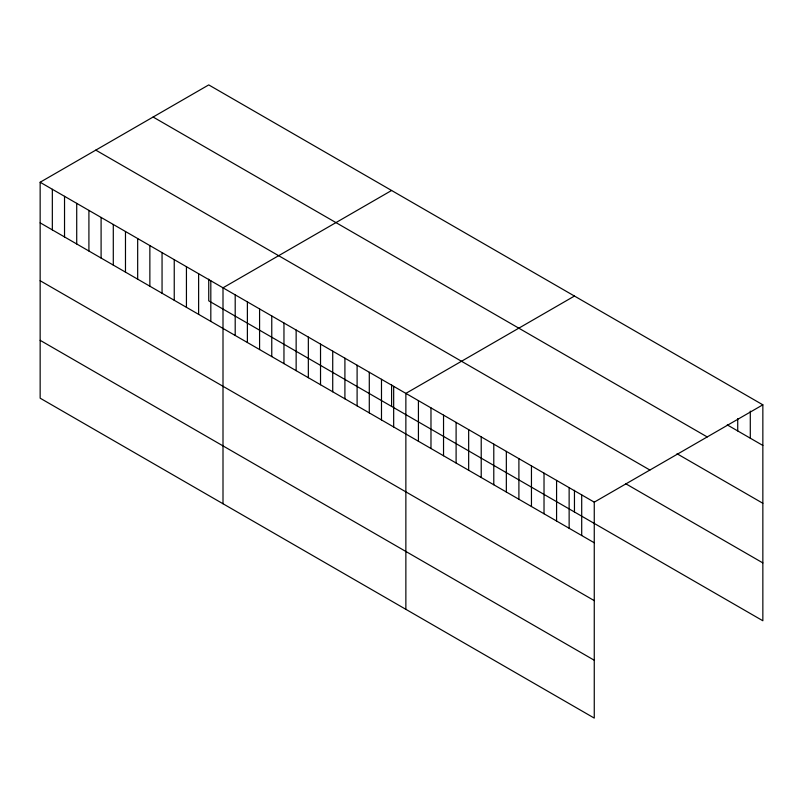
<?xml version="1.0" encoding="UTF-8"?>
<svg xmlns="http://www.w3.org/2000/svg" width="803" height="803" viewBox="0 0 803 803"><rect width="100%" height="100%" fill="white"/><g stroke="black" fill="none" stroke-linecap="round" stroke-linejoin="round"><path stroke-width="1.2" d="M762.85 404.822L594.26 502.156L594.26 718.093L40.15 398.178L40.15 182.241L208.74 84.907L762.85 404.822L762.85 620.759L208.74 300.844L208.74 279.153M391.593 190.482L223.003 287.815L223.003 503.752M574.456 296.046L405.866 393.39L405.866 609.326M727.267 424.897L762.85 445.444M153.102 117.027L707.212 436.942M677.029 453.745L762.85 503.29M95.788 150.121L649.898 470.036M625.738 483.737L762.85 562.903M40.15 182.241L594.26 502.156M40.15 222.863L594.26 542.778M40.15 280.719L594.26 600.634M40.15 340.321L594.26 660.237M750.293 411.106L750.293 438.187M737.726 418.634L737.726 430.94M581.703 494.909L581.703 535.531M574.456 490.292L574.456 511.983M569.136 487.652L569.136 528.274M556.579 480.405L556.579 521.027M544.022 473.148L544.022 513.769M531.456 465.901L531.456 506.522M518.899 458.643L518.899 499.265M506.342 451.396L506.342 492.018M493.785 444.149L493.785 484.771M481.218 436.892L481.218 477.514M468.661 429.645L468.661 470.267M456.104 422.388L456.104 463.01M443.537 415.141L443.537 455.763M430.98 407.884L430.98 448.506M418.423 400.637L418.423 441.259M393.671 386.343L393.671 426.965M391.593 384.717L391.593 406.418M381.485 379.307L381.485 419.929M369.29 372.271L369.29 412.893M357.104 365.235L357.104 405.856M344.909 358.198L344.909 398.82M332.723 351.162L332.723 391.784M320.527 344.116L320.527 384.737M308.342 337.079L308.342 377.701M296.146 330.043L296.146 370.665M283.961 323.007L283.961 363.629M271.765 315.97L271.765 356.592M259.58 308.924L259.58 349.546M247.384 301.888L247.384 342.51M235.199 294.852L235.199 335.473M210.818 280.779L210.818 321.401M198.622 273.743L198.622 314.364M186.437 266.696L186.437 307.318M174.241 259.66L174.241 300.282M162.055 252.624L162.055 293.246M149.86 245.588L149.86 286.209M137.674 238.551L137.674 279.173M125.479 231.515L125.479 272.137M113.293 224.469L113.293 265.09M101.098 217.432L101.098 258.054M88.912 210.396L88.912 251.018M76.717 203.36L76.717 243.982M64.531 196.323L64.531 236.945M52.336 189.287L52.336 229.899"/></g></svg>
